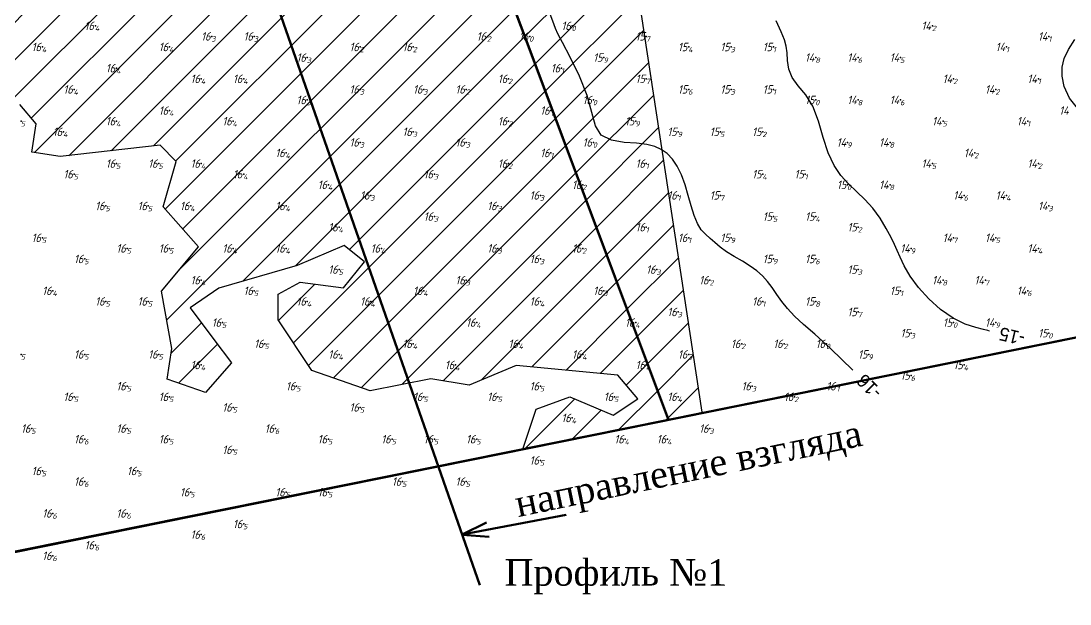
# Model space of a CAD drawing. Header units: feet. Extents: x 555402 to 556028, y 5031181 to 5031471.
# Drawn here: x 555663 to 555762, y 5031253.5 to 5031308.5 of the extents above; entities that cross this region are included whole.
import ezdxf
from ezdxf.enums import TextEntityAlignment as Align

# ---------------------------------------------------------------- set-up
doc = ezdxf.new("R2010")
doc.units = ezdxf.units.FT
doc.header["$LTSCALE"] = 5
doc.header["$MEASUREMENT"] = 0
for name, color, linetype in [('DEPTHS_TEXT', 7, 'CONTINUOUS'), ('POINTS', 8, 'CONTINUOUS'), ('POINTS_CON', 150, 'CONTINUOUS'), ('POINTS_ICON', 5, 'CONTINUOUS'), ('надписи', 7, 'CONTINUOUS'), ('Р__ОН_Р__ОТ', 7, 'CONTINUOUS')]:
    doc.layers.add(name, color=color, linetype=linetype)
doc.styles.add('ISO', font='iso')
doc.styles.add('style1', font='times.ttf')
doc.styles.add('TMODELF', font='tmodelf')
pattern_1 = [(45, (49999, 150001), (-1.767766953, 1.767766953), [])]

msp = doc.modelspace()

# ---------------------------------------------------------------- hatches: boundary and pattern name
at = {"layer": 'надписи'}
h = msp.add_hatch(dxfattribs=at)
h.set_pattern_fill('ANSI31', color=3, scale=20)
h.set_pattern_definition(pattern_1)
h.paths.add_polyline_path([(555724.081, 5031270.839), (555727.257, 5031271.533), (555714.964, 5031352.165), (555704.23, 5031363.48), (555689.218, 5031363.876), (555666.406, 5031348.816), (555616.701, 5031315.343), (555696.236, 5031345.147)])
h = msp.add_hatch(dxfattribs=at)
h.set_pattern_fill('ANSI31', color=1, scale=20)
h.set_pattern_definition(pattern_1)
h.paths.add_polyline_path([(555710.351, 5031268.067), (555711.613, 5031271.824), (555714.775, 5031273.009), (555718.858, 5031271.26), (555721.208, 5031272.82), (555719.304, 5031275.032), (555709.731, 5031275.958), (555705.271, 5031274.106), (555701.678, 5031274.708), (555695.948, 5031273.576), (555690.432, 5031275.482), (555687.257, 5031280.269), (555687.257, 5031282.669), (555689.332, 5031283.806), (555693.415, 5031283.291), (555695.388, 5031285.726), (555693.481, 5031287.272), (555689.041, 5031285.383), (555681.647, 5031283.24), (555678.964, 5031281.389), (555681.193, 5031278.419), (555682.865, 5031276.191), (555680.404, 5031273.406), (555676.784, 5031274.658), (555677.213, 5031277.556), (555676.25, 5031282.963), (555679.732, 5031287.137), (555676.387, 5031290.909), (555677.64, 5031295.203), (555676.103, 5031296.74), (555666.695, 5031295.653), (555663.996, 5031296.084), (555664.418, 5031298.735), (555662.88, 5031300.583), (555655.212, 5031304.852), (555651.154, 5031305.077), (555650.96, 5031301.581), (555648.699, 5031300.287), (555645.851, 5031301.933), (555645.35, 5031305.078), (555648.712, 5031309.484), (555648.455, 5031311.616), (555640.426, 5031314.291), (555637.51, 5031311.856), (555631.651, 5031311.306), (555627.995, 5031314.467), (555621.544, 5031312.426), (555616.701, 5031315.343), (555696.236, 5031345.147), (555724.081, 5031270.839)])

# ---------------------------------------------------------------- linework, layer by layer
at = {"layer": 'POINTS', "linetype": 'Continuous'}
for p in [(555670, 5031308, 16.4), (555715, 5031308, 16), (555749, 5031308, 14.2), (555681, 5031307, 16.3), (555685, 5031307, 16.3), (555707, 5031307, 16.2), (555711, 5031307, 16), (555722, 5031307, 15.7), (555760, 5031307, 14.1), (555665, 5031306, 16.4), (555677, 5031306, 16.4), (555695, 5031306, 16.2), (555700, 5031306, 16.2), (555726, 5031306, 15.4), (555730, 5031306, 15.3), (555734, 5031306, 15.1), (555756, 5031306, 14.1), (555690, 5031305, 16.3), (555718, 5031305, 15.9), (555738, 5031305, 14.8), (555742, 5031305, 14.6), (555746, 5031305, 14.5), (555672, 5031304, 16.4), (555714, 5031304, 16.1), (555680, 5031303, 16.4), (555684, 5031303, 16.4), (555709, 5031303, 16.2), (555722, 5031303, 15.7), (555751, 5031303, 14.2), (555759, 5031303, 14.1), (555668, 5031302, 16.4), (555695, 5031302, 16.3), (555701, 5031302, 16.3), (555705, 5031302, 16.2), (555726, 5031302, 15.6), (555730, 5031302, 15.3), (555734, 5031302, 15.1), (555755, 5031302, 14.2), (555690, 5031301, 16.3), (555717, 5031301, 16), (555738, 5031301, 15), (555742, 5031301, 14.8), (555746, 5031301, 14.6), (555677, 5031300, 16.4), (555713, 5031300, 16.1), (555663, 5031299, 16.5), (555672, 5031299, 16.4), (555683, 5031299, 16.4), (555709, 5031299, 16.2), (555721, 5031299, 15.9), (555750, 5031299, 14.5), (555758, 5031299, 14.1), (555667, 5031298, 16.4), (555700, 5031298, 16.3), (555725, 5031298, 15.9), (555729, 5031298, 15.5), (555733, 5031298, 15.2), (555695, 5031297, 16.3), (555705, 5031297, 16.3), (555717, 5031297, 16), (555741, 5031297, 14.9), (555745, 5031297, 14.8), (555688, 5031296, 16.4), (555713, 5031296, 16.1), (555753, 5031296, 14.2), (555672, 5031295, 16.5), (555676, 5031295, 16.5), (555680, 5031295, 16.4), (555709, 5031295, 16.2), (555722, 5031295, 16.1), (555749, 5031295, 14.5), (555759, 5031295, 14.2), (555668, 5031294, 16.5), (555684, 5031294, 16.4), (555702, 5031294, 16.3), (555733, 5031294, 15.4), (555737, 5031294, 15.1), (555692, 5031293, 16.4), (555716, 5031293, 16.2), (555741, 5031293, 15), (555745, 5031293, 14.8), (555696, 5031292, 16.3), (555712, 5031292, 16.3), (555725, 5031292, 16.1), (555729, 5031292, 15.7), (555752, 5031292, 14.6), (555756, 5031292, 14.4), (555671, 5031291, 16.5), (555675, 5031291, 16.5), (555679, 5031291, 16.4), (555688, 5031291, 16.4), (555708, 5031291, 16.3), (555760, 5031291, 14.3), (555702, 5031290, 16.3), (555734, 5031290, 15.5), (555738, 5031290, 15.4), (555693, 5031289, 16.4), (555722, 5031289, 16.1), (555742, 5031289, 15.2), (555665, 5031288, 16.5), (555726, 5031288, 16.1), (555730, 5031288, 15.9), (555751, 5031288, 14.7), (555755, 5031288, 14.5), (555673, 5031287, 16.5), (555677, 5031287, 16.5), (555683, 5031287, 16.4), (555688, 5031287, 16.4), (555697, 5031287, 16.4), (555708, 5031287, 16.3), (555716, 5031287, 16.2), (555747, 5031287, 14.9), (555759, 5031287, 14.4), (555669, 5031286, 16.5), (555712, 5031286, 16.3), (555734, 5031286, 15.9), (555738, 5031286, 15.6), (555693, 5031285, 16.5), (555723, 5031285, 16.3), (555742, 5031285, 15.3), (555680, 5031284, 16.4), (555705, 5031284, 16.3), (555728, 5031284, 16.2), (555750, 5031284, 14.8), (555754, 5031284, 14.7), (555666, 5031283, 16.4), (555685, 5031283, 16.5), (555701, 5031283, 16.4), (555718, 5031283, 16.3), (555746, 5031283, 15.1), (555758, 5031283, 14.6), (555671, 5031282, 16.5), (555675, 5031282, 16.5), (555690, 5031282, 16.4), (555696, 5031282, 16.4), (555712, 5031282, 16.4), (555733, 5031282, 16.1), (555738, 5031282, 15.8), (555725, 5031281, 16.3), (555742, 5031281, 15.7), (555682, 5031280, 16.5), (555706, 5031280, 16.4), (555721, 5031280, 16.4), (555751, 5031280, 15), (555755, 5031280, 14.9), (555747, 5031279, 15.3), (555760, 5031279, 15), (555686, 5031278, 16.5), (555700, 5031278, 16.4), (555710, 5031278, 16.4), (555731, 5031278, 16.2), (555735, 5031278, 16.2), (555739, 5031278, 16), (555663, 5031277, 16.5), (555669, 5031277, 16.5), (555676, 5031277, 16.5), (555693, 5031277, 16.4), (555716, 5031277, 16.4), (555726, 5031277, 16.3), (555743, 5031277, 15.9), (555680, 5031276, 16.4), (555704, 5031276, 16.4), (555722, 5031276, 16.4), (555752, 5031276, 15.4), (555747, 5031275, 15.6), (555673, 5031274, 16.5), (555689, 5031274, 16.5), (555712, 5031274, 16.5), (555732, 5031274, 16.3), (555740, 5031274, 16.1), (555668, 5031273, 16.5), (555677, 5031273, 16.5), (555701, 5031273, 16.5), (555708, 5031273, 16.5), (555719, 5031273, 16.5), (555725, 5031273, 16.4), (555736, 5031273, 16.2), (555683, 5031272, 16.5), (555695, 5031272, 16.5), (555715, 5031271, 16.4), (555664, 5031270, 16.5), (555673, 5031270, 16.5), (555687, 5031270, 16.6), (555728, 5031270, 16.3), (555669, 5031269, 16.6), (555677, 5031269, 16.5), (555692, 5031269, 16.5), (555698, 5031269, 16.5), (555702, 5031269, 16.5), (555706, 5031269, 16.5), (555720, 5031269, 16.4), (555724, 5031269, 16.4), (555683, 5031268, 16.5), (555712, 5031267, 16.5), (555665, 5031266, 16.5), (555674, 5031266, 16.5), (555669, 5031265, 16.6), (555699, 5031265, 16.5), (555705, 5031265, 16.5), (555679, 5031264, 16.5), (555688, 5031264, 16.5), (555692, 5031264, 16.5), (555666, 5031262, 16.6), (555673, 5031262, 16.6), (555684, 5031261, 16.5), (555680, 5031260, 16.6), (555670, 5031259, 16.6), (555666, 5031258, 16.6)]:
    msp.add_point(p, dxfattribs=at)
at = {"layer": 'POINTS_CON', "linetype": 'Continuous', "flags": 128}
msp.add_lwpolyline([(555741.5, 5031275.5), (555739.382, 5031277.549), (555737.891, 5031278.895), (555736.819, 5031279.833), (555735.988, 5031280.617), (555735.323, 5031281.327), (555734.778, 5031282), (555734.309, 5031282.663), (555733.877, 5031283.3), (555733.444, 5031283.889), (555732.976, 5031284.412), (555732.44, 5031284.885), (555731.806, 5031285.333), (555731.062, 5031285.778), (555730.281, 5031286.222), (555729.556, 5031286.667), (555728.955, 5031287.109), (555728.457, 5031287.539), (555728.014, 5031287.944), (555727.591, 5031288.329), (555727.192, 5031288.763), (555726.833, 5031289.333), (555726.523, 5031290.099), (555726.241, 5031291.012), (555725.958, 5031292), (555725.651, 5031292.991), (555725.307, 5031293.926), (555724.917, 5031294.75), (555724.472, 5031295.42), (555723.972, 5031295.941), (555723.417, 5031296.333), (555722.793, 5031296.614), (555722.04, 5031296.802), (555721.083, 5031296.917), (555719.904, 5031297), (555718.707, 5031297.194), (555717.75, 5031297.667), (555717.201, 5031298.546), (555716.855, 5031299.816), (555716.416, 5031301.42), (555715.681, 5031303.258), (555714.816, 5031305.041), (555714.081, 5031306.434), (555713.658, 5031307.233), (555713.42, 5031307.752), (555713.164, 5031308.434), (555712.748, 5031309.6)], dxfattribs=at)
at = {"layer": 'POINTS_CON', "linetype": 'Continuous'}
msp.add_lwpolyline([(555762.833, 5031300.083), (555761.923, 5031301.182), (555761.438, 5031302.262), (555761.25, 5031303.25), (555761.253, 5031304.102), (555761.441, 5031304.898), (555761.833, 5031305.75), (555762.454, 5031306.719)], dxfattribs=at)
at = {"layer": 'POINTS_ICON', "linetype": 'Continuous', "flags": 128}
msp.add_lwpolyline([(555754.4, 5031279.2), (555754.379, 5031279.205), (555754.232, 5031279.24), (555753.833, 5031279.333), (555753.097, 5031279.522), (555752.099, 5031279.863), (555750.956, 5031280.422), (555749.777, 5031281.235), (555748.657, 5031282.23), (555747.681, 5031283.306), (555746.916, 5031284.368), (555746.348, 5031285.345), (555745.944, 5031286.167), (555745.66, 5031286.803), (555745.409, 5031287.372), (555745.097, 5031288.028), (555744.648, 5031288.877), (555744.069, 5031289.836), (555743.389, 5031290.778), (555742.637, 5031291.604), (555741.854, 5031292.35), (555741.083, 5031293.083), (555740.364, 5031293.877), (555739.719, 5031294.818), (555739.167, 5031296), (555738.706, 5031297.46), (555738.257, 5031299.012), (555737.722, 5031300.417), (555737.045, 5031301.498), (555736.344, 5031302.345), (555735.778, 5031303.111), (555735.463, 5031303.914), (555735.333, 5031304.716), (555735.278, 5031305.444), (555735.195, 5031306.062), (555735.027, 5031306.679), (555734.722, 5031307.444), (555734.253, 5031308.473)], dxfattribs=at)
at = {"layer": 'надписи', "color": 6, "linetype": 'Continuous', "lineweight": 50}
for p, q in [((555664.935, 5031373.62), (555706.287, 5031255.225)), ((555704.613, 5031260.018), (555714.444, 5031261.851)), ((555704.613, 5031260.018), (555706.925, 5031261.125)), ((555704.619, 5031259.987), (555707.175, 5031259.795))]:
    msp.add_line(p, q, dxfattribs=at)
at = {"layer": 'надписи', "color": 1, "linetype": 'Continuous', "lineweight": 100, "flags": 128}
for points in [[(555696.236, 5031345.147), (555848.54, 5031402.221), (555933.195, 5031404.906), (555965.436, 5031319.623), (555724.081, 5031270.839), (555696.236, 5031345.147)], [(555696.236, 5031345.147), (555413.737, 5031239.286), (555417.7, 5031197.3), (555648.096, 5031255.5), (555724.081, 5031270.839), (555696.236, 5031345.147)]]:
    msp.add_lwpolyline(points, dxfattribs=at)
at = {"layer": 'надписи', "color": 3, "flags": 128}
msp.add_lwpolyline([(555724.081, 5031270.839), (555727.257, 5031271.533), (555714.964, 5031352.165), (555714.964, 5031352.165), (555704.23, 5031363.48), (555689.218, 5031363.876), (555666.406, 5031348.816), (555616.701, 5031315.343), (555696.236, 5031345.147), (555724.081, 5031270.839)], dxfattribs=at)
at = {"layer": 'надписи', "color": 1, "flags": 128}
for points in [[(555616.701, 5031315.343), (555696.236, 5031345.147), (555724.081, 5031270.839), (555710.351, 5031268.067)], [(555710.351, 5031268.067), (555711.613, 5031271.824), (555714.775, 5031273.009), (555718.858, 5031271.26), (555721.208, 5031272.82), (555719.304, 5031275.032), (555709.731, 5031275.958), (555705.271, 5031274.106), (555701.678, 5031274.708), (555695.948, 5031273.576), (555690.432, 5031275.482), (555687.257, 5031280.269), (555687.257, 5031282.669), (555689.332, 5031283.806), (555693.415, 5031283.291), (555695.388, 5031285.726), (555693.481, 5031287.272), (555689.041, 5031285.383), (555681.647, 5031283.24), (555678.964, 5031281.389), (555681.193, 5031278.419), (555682.865, 5031276.191), (555680.404, 5031273.406), (555676.784, 5031274.658), (555677.213, 5031277.556), (555676.25, 5031282.963), (555679.732, 5031287.137), (555676.387, 5031290.909), (555677.64, 5031295.203), (555676.103, 5031296.74), (555666.695, 5031295.653), (555663.996, 5031296.084), (555664.418, 5031298.735), (555662.88, 5031300.583)]]:
    msp.add_lwpolyline(points, dxfattribs=at)
at = {"layer": 'Р__ОН_Р__ОТ', "color": 96, "linetype": 'Continuous', "lineweight": 50}
msp.add_line((555683.355, 5031379.519), (555724.081, 5031270.839), dxfattribs=at)
at = {"layer": 'Р__ОН_Р__ОТ', "color": 96, "linetype": 'Continuous', "lineweight": 50, "flags": 128}
msp.add_lwpolyline([(555417.7, 5031197.3), (555647.7, 5031255.4), (555995.5, 5031325.7), (556001.9, 5031346.7), (555967.5, 5031457.8), (555918.6, 5031446.9), (555891.9, 5031446.3), (555408.8, 5031291.6), (555417.7, 5031197.3)], close=True, dxfattribs=at)

# ---------------------------------------------------------------- texts
at = {"layer": 'DEPTHS_TEXT', "linetype": 'Continuous', "style": 'ISO', "oblique": 15}
for s, p in [('16', (555669.866, 5031308)), ('16', (555714.866, 5031308)), ('14', (555748.866, 5031308)), ('16', (555680.866, 5031307)), ('16', (555684.866, 5031307)), ('16', (555706.866, 5031307)), ('16', (555710.866, 5031307)), ('15', (555721.866, 5031307)), ('14', (555759.866, 5031307)), ('16', (555664.866, 5031306)), ('16', (555676.866, 5031306)), ('16', (555694.866, 5031306)), ('16', (555699.866, 5031306)), ('15', (555725.866, 5031306)), ('15', (555729.866, 5031306)), ('15', (555733.866, 5031306)), ('14', (555755.866, 5031306)), ('16', (555689.866, 5031305)), ('15', (555717.866, 5031305)), ('14', (555737.866, 5031305)), ('14', (555741.866, 5031305)), ('14', (555745.866, 5031305)), ('16', (555671.866, 5031304)), ('16', (555713.866, 5031304)), ('16', (555679.866, 5031303)), ('16', (555683.866, 5031303)), ('16', (555708.866, 5031303)), ('15', (555721.866, 5031303)), ('14', (555750.866, 5031303)), ('14', (555758.866, 5031303)), ('16', (555667.866, 5031302)), ('16', (555694.866, 5031302)), ('16', (555700.866, 5031302)), ('16', (555704.866, 5031302)), ('15', (555725.866, 5031302)), ('15', (555729.866, 5031302)), ('15', (555733.866, 5031302)), ('14', (555754.866, 5031302)), ('16', (555689.866, 5031301)), ('16', (555716.866, 5031301)), ('15', (555737.866, 5031301)), ('14', (555741.866, 5031301)), ('14', (555745.866, 5031301)), ('16', (555676.866, 5031300)), ('16', (555712.866, 5031300)), ('14', (555761.866, 5031300)), ('16', (555671.866, 5031299)), ('16', (555682.866, 5031299)), ('16', (555708.866, 5031299)), ('15', (555720.866, 5031299)), ('14', (555749.866, 5031299)), ('14', (555757.866, 5031299)), ('16', (555666.866, 5031298)), ('16', (555699.866, 5031298)), ('15', (555724.866, 5031298)), ('15', (555728.866, 5031298)), ('15', (555732.866, 5031298)), ('16', (555694.866, 5031297)), ('16', (555704.866, 5031297)), ('16', (555716.866, 5031297)), ('14', (555740.866, 5031297)), ('14', (555744.866, 5031297)), ('16', (555687.866, 5031296)), ('16', (555712.866, 5031296)), ('14', (555752.866, 5031296)), ('16', (555671.866, 5031295)), ('16', (555675.866, 5031295)), ('16', (555679.866, 5031295)), ('16', (555708.866, 5031295)), ('16', (555721.866, 5031295)), ('14', (555748.866, 5031295)), ('14', (555758.866, 5031295)), ('16', (555667.866, 5031294)), ('16', (555683.866, 5031294)), ('16', (555701.866, 5031294)), ('15', (555732.866, 5031294)), ('15', (555736.866, 5031294)), ('16', (555691.866, 5031293)), ('16', (555715.866, 5031293)), ('15', (555740.866, 5031293)), ('14', (555744.866, 5031293)), ('16', (555695.866, 5031292)), ('16', (555711.866, 5031292)), ('16', (555724.866, 5031292)), ('15', (555728.866, 5031292)), ('14', (555751.866, 5031292)), ('14', (555755.866, 5031292)), ('16', (555670.866, 5031291)), ('16', (555674.866, 5031291)), ('16', (555678.866, 5031291)), ('16', (555687.866, 5031291)), ('16', (555707.866, 5031291)), ('14', (555759.866, 5031291)), ('16', (555701.866, 5031290)), ('15', (555733.866, 5031290)), ('15', (555737.866, 5031290)), ('16', (555692.866, 5031289)), ('16', (555721.866, 5031289)), ('15', (555741.866, 5031289)), ('16', (555664.866, 5031288)), ('16', (555725.866, 5031288)), ('15', (555729.866, 5031288)), ('14', (555750.866, 5031288)), ('14', (555754.866, 5031288)), ('16', (555672.866, 5031287)), ('16', (555676.866, 5031287)), ('16', (555682.866, 5031287)), ('16', (555687.866, 5031287)), ('16', (555696.866, 5031287)), ('16', (555707.866, 5031287)), ('16', (555715.866, 5031287)), ('14', (555746.866, 5031287)), ('14', (555758.866, 5031287)), ('16', (555668.866, 5031286)), ('16', (555711.866, 5031286)), ('15', (555733.866, 5031286)), ('15', (555737.866, 5031286)), ('16', (555692.866, 5031285)), ('16', (555722.866, 5031285)), ('15', (555741.866, 5031285)), ('16', (555679.866, 5031284)), ('16', (555704.866, 5031284)), ('16', (555727.866, 5031284)), ('14', (555749.866, 5031284)), ('14', (555753.866, 5031284)), ('16', (555665.866, 5031283)), ('16', (555684.866, 5031283)), ('16', (555700.866, 5031283)), ('16', (555717.866, 5031283)), ('15', (555745.866, 5031283)), ('14', (555757.866, 5031283)), ('16', (555670.866, 5031282)), ('16', (555674.866, 5031282)), ('16', (555689.866, 5031282)), ('16', (555695.866, 5031282)), ('16', (555711.866, 5031282)), ('16', (555732.866, 5031282)), ('15', (555737.866, 5031282)), ('16', (555724.866, 5031281)), ('15', (555741.866, 5031281)), ('16', (555681.866, 5031280)), ('16', (555705.866, 5031280)), ('16', (555720.866, 5031280)), ('15', (555750.866, 5031280)), ('14', (555754.866, 5031280)), ('15', (555746.866, 5031279)), ('15', (555759.866, 5031279)), ('16', (555685.866, 5031278)), ('16', (555699.866, 5031278)), ('16', (555709.866, 5031278)), ('16', (555730.866, 5031278)), ('16', (555734.866, 5031278)), ('16', (555738.866, 5031278)), ('16', (555668.866, 5031277)), ('16', (555675.866, 5031277)), ('16', (555692.866, 5031277)), ('16', (555715.866, 5031277)), ('16', (555725.866, 5031277)), ('15', (555742.866, 5031277)), ('16', (555679.866, 5031276)), ('16', (555703.866, 5031276)), ('16', (555721.866, 5031276)), ('15', (555751.866, 5031276)), ('15', (555746.866, 5031275)), ('16', (555672.866, 5031274)), ('16', (555688.866, 5031274)), ('16', (555711.866, 5031274)), ('16', (555731.866, 5031274)), ('16', (555739.866, 5031274)), ('16', (555667.866, 5031273)), ('16', (555676.866, 5031273)), ('16', (555700.866, 5031273)), ('16', (555707.866, 5031273)), ('16', (555718.866, 5031273)), ('16', (555724.866, 5031273)), ('16', (555735.866, 5031273)), ('16', (555682.866, 5031272)), ('16', (555694.866, 5031272)), ('16', (555714.866, 5031271)), ('16', (555663.866, 5031270)), ('16', (555672.866, 5031270)), ('16', (555686.866, 5031270)), ('16', (555727.866, 5031270)), ('16', (555668.866, 5031269)), ('16', (555676.866, 5031269)), ('16', (555691.866, 5031269)), ('16', (555697.866, 5031269)), ('16', (555701.866, 5031269)), ('16', (555705.866, 5031269)), ('16', (555719.866, 5031269)), ('16', (555723.866, 5031269)), ('16', (555682.866, 5031268)), ('16', (555711.866, 5031267)), ('16', (555664.866, 5031266)), ('16', (555673.866, 5031266)), ('16', (555668.866, 5031265)), ('16', (555698.866, 5031265)), ('16', (555704.866, 5031265)), ('16', (555678.866, 5031264)), ('16', (555687.866, 5031264)), ('16', (555691.866, 5031264)), ('16', (555665.866, 5031262)), ('16', (555672.866, 5031262)), ('16', (555683.866, 5031261)), ('16', (555679.866, 5031260)), ('16', (555669.866, 5031259)), ('16', (555665.866, 5031258))]:
    msp.add_text(s, height=0.8, dxfattribs=at).set_placement(p, align=Align.MIDDLE_RIGHT)
for s, p in [('4', (555669.95, 5031308)), ('0', (555714.95, 5031308)), ('2', (555748.95, 5031308)), ('3', (555680.95, 5031307)), ('3', (555684.95, 5031307)), ('2', (555706.95, 5031307)), ('0', (555710.95, 5031307)), ('7', (555721.95, 5031307)), ('1', (555759.95, 5031307)), ('4', (555664.95, 5031306)), ('4', (555676.95, 5031306)), ('2', (555694.95, 5031306)), ('2', (555699.95, 5031306)), ('4', (555725.95, 5031306)), ('3', (555729.95, 5031306)), ('1', (555733.95, 5031306)), ('1', (555755.95, 5031306)), ('3', (555689.95, 5031305)), ('9', (555717.95, 5031305)), ('8', (555737.95, 5031305)), ('6', (555741.95, 5031305)), ('5', (555745.95, 5031305)), ('4', (555671.95, 5031304)), ('1', (555713.95, 5031304)), ('4', (555679.95, 5031303)), ('4', (555683.95, 5031303)), ('2', (555708.95, 5031303)), ('7', (555721.95, 5031303)), ('2', (555750.95, 5031303)), ('1', (555758.95, 5031303)), ('4', (555667.95, 5031302)), ('3', (555694.95, 5031302)), ('3', (555700.95, 5031302)), ('2', (555704.95, 5031302)), ('6', (555725.95, 5031302)), ('3', (555729.95, 5031302)), ('1', (555733.95, 5031302)), ('2', (555754.95, 5031302)), ('3', (555689.95, 5031301)), ('0', (555716.95, 5031301)), ('0', (555737.95, 5031301)), ('8', (555741.95, 5031301)), ('6', (555745.95, 5031301)), ('4', (555676.95, 5031300)), ('1', (555712.95, 5031300)), ('5', (555662.95, 5031299)), ('4', (555671.95, 5031299)), ('4', (555682.95, 5031299)), ('2', (555708.95, 5031299)), ('9', (555720.95, 5031299)), ('5', (555749.95, 5031299)), ('1', (555757.95, 5031299)), ('4', (555666.95, 5031298)), ('3', (555699.95, 5031298)), ('9', (555724.95, 5031298)), ('5', (555728.95, 5031298)), ('2', (555732.95, 5031298)), ('3', (555694.95, 5031297)), ('3', (555704.95, 5031297)), ('0', (555716.95, 5031297)), ('9', (555740.95, 5031297)), ('8', (555744.95, 5031297)), ('4', (555687.95, 5031296)), ('1', (555712.95, 5031296)), ('2', (555752.95, 5031296)), ('5', (555671.95, 5031295)), ('5', (555675.95, 5031295)), ('4', (555679.95, 5031295)), ('2', (555708.95, 5031295)), ('1', (555721.95, 5031295)), ('5', (555748.95, 5031295)), ('2', (555758.95, 5031295)), ('5', (555667.95, 5031294)), ('4', (555683.95, 5031294)), ('3', (555701.95, 5031294)), ('4', (555732.95, 5031294)), ('1', (555736.95, 5031294)), ('4', (555691.95, 5031293)), ('2', (555715.95, 5031293)), ('0', (555740.95, 5031293)), ('8', (555744.95, 5031293)), ('3', (555695.95, 5031292)), ('3', (555711.95, 5031292)), ('1', (555724.95, 5031292)), ('7', (555728.95, 5031292)), ('6', (555751.95, 5031292)), ('4', (555755.95, 5031292)), ('5', (555670.95, 5031291)), ('5', (555674.95, 5031291)), ('4', (555678.95, 5031291)), ('4', (555687.95, 5031291)), ('3', (555707.95, 5031291)), ('3', (555759.95, 5031291)), ('3', (555701.95, 5031290)), ('5', (555733.95, 5031290)), ('4', (555737.95, 5031290)), ('4', (555692.95, 5031289)), ('1', (555721.95, 5031289)), ('2', (555741.95, 5031289)), ('5', (555664.95, 5031288)), ('1', (555725.95, 5031288)), ('9', (555729.95, 5031288)), ('7', (555750.95, 5031288)), ('5', (555754.95, 5031288)), ('5', (555672.95, 5031287)), ('5', (555676.95, 5031287)), ('4', (555682.95, 5031287)), ('4', (555687.95, 5031287)), ('4', (555696.95, 5031287)), ('3', (555707.95, 5031287)), ('2', (555715.95, 5031287)), ('9', (555746.95, 5031287)), ('4', (555758.95, 5031287)), ('5', (555668.95, 5031286)), ('3', (555711.95, 5031286)), ('9', (555733.95, 5031286)), ('6', (555737.95, 5031286)), ('5', (555692.95, 5031285)), ('3', (555722.95, 5031285)), ('3', (555741.95, 5031285)), ('4', (555679.95, 5031284)), ('3', (555704.95, 5031284)), ('2', (555727.95, 5031284)), ('8', (555749.95, 5031284)), ('7', (555753.95, 5031284)), ('4', (555665.95, 5031283)), ('5', (555684.95, 5031283)), ('4', (555700.95, 5031283)), ('3', (555717.95, 5031283)), ('1', (555745.95, 5031283)), ('6', (555757.95, 5031283)), ('5', (555670.95, 5031282)), ('5', (555674.95, 5031282)), ('4', (555689.95, 5031282)), ('4', (555695.95, 5031282)), ('4', (555711.95, 5031282)), ('1', (555732.95, 5031282)), ('8', (555737.95, 5031282)), ('3', (555724.95, 5031281)), ('7', (555741.95, 5031281)), ('5', (555681.95, 5031280)), ('4', (555705.95, 5031280)), ('4', (555720.95, 5031280)), ('0', (555750.95, 5031280)), ('9', (555754.95, 5031280)), ('3', (555746.95, 5031279)), ('0', (555759.95, 5031279)), ('5', (555685.95, 5031278)), ('4', (555699.95, 5031278)), ('4', (555709.95, 5031278)), ('2', (555730.95, 5031278)), ('2', (555734.95, 5031278)), ('0', (555738.95, 5031278)), ('5', (555662.95, 5031277)), ('5', (555668.95, 5031277)), ('5', (555675.95, 5031277)), ('4', (555692.95, 5031277)), ('4', (555715.95, 5031277)), ('3', (555725.95, 5031277)), ('9', (555742.95, 5031277)), ('4', (555679.95, 5031276)), ('4', (555703.95, 5031276)), ('4', (555721.95, 5031276)), ('4', (555751.95, 5031276)), ('6', (555746.95, 5031275)), ('5', (555672.95, 5031274)), ('5', (555688.95, 5031274)), ('5', (555711.95, 5031274)), ('3', (555731.95, 5031274)), ('1', (555739.95, 5031274)), ('5', (555667.95, 5031273)), ('5', (555676.95, 5031273)), ('5', (555700.95, 5031273)), ('5', (555707.95, 5031273)), ('5', (555718.95, 5031273)), ('4', (555724.95, 5031273)), ('2', (555735.95, 5031273)), ('5', (555682.95, 5031272)), ('5', (555694.95, 5031272)), ('4', (555714.95, 5031271)), ('5', (555663.95, 5031270)), ('5', (555672.95, 5031270)), ('6', (555686.95, 5031270)), ('3', (555727.95, 5031270)), ('6', (555668.95, 5031269)), ('5', (555676.95, 5031269)), ('5', (555691.95, 5031269)), ('5', (555697.95, 5031269)), ('5', (555701.95, 5031269)), ('5', (555705.95, 5031269)), ('4', (555719.95, 5031269)), ('4', (555723.95, 5031269)), ('5', (555682.95, 5031268)), ('5', (555711.95, 5031267)), ('5', (555664.95, 5031266)), ('5', (555673.95, 5031266)), ('6', (555668.95, 5031265)), ('5', (555698.95, 5031265)), ('5', (555704.95, 5031265)), ('5', (555678.95, 5031264)), ('5', (555687.95, 5031264)), ('5', (555691.95, 5031264)), ('6', (555665.95, 5031262)), ('6', (555672.95, 5031262)), ('5', (555683.95, 5031261)), ('6', (555679.95, 5031260)), ('6', (555669.95, 5031259)), ('6', (555665.95, 5031258))]:
    msp.add_text(s, height=0.5, dxfattribs=at).set_placement(p, align=Align.TOP_LEFT)
at = {"layer": 'POINTS_CON', "linetype": 'Continuous', "style": 'TMODELF'}
msp.add_text('-16', height=1.25, rotation=135, dxfattribs=at).set_placement((555743.032, 5031273.968, 16), align=Align.MIDDLE_CENTER)
at = {"layer": 'POINTS_ICON', "linetype": 'Continuous', "style": 'TMODELF'}
msp.add_text('-15', height=1.25, rotation=166.75946, dxfattribs=at).set_placement((555756.509, 5031278.704, 15), align=Align.MIDDLE_CENTER)
at = {"layer": 'надписи', "color": 6, "linetype": 'Continuous', "lineweight": 50, "insert": (555709.396, 5031264.093), "char_height": 2.5, "attachment_point": 1, "rotation": 11.70433, "style": 'style1'}
msp.add_mtext_dynamic_manual_height_columns('направление взгляда', width=41.46764, gutter_width=12.5, heights=[0], dxfattribs=at)
at = {"layer": 'надписи', "insert": (555708.626, 5031257.684), "char_height": 2.5, "attachment_point": 1, "style": 'style1'}
msp.add_mtext_dynamic_manual_height_columns('{\\C1;Профиль №1}', width=22.26966, gutter_width=12.5, heights=[0], dxfattribs=at)

doc.saveas('drawing.dxf')
